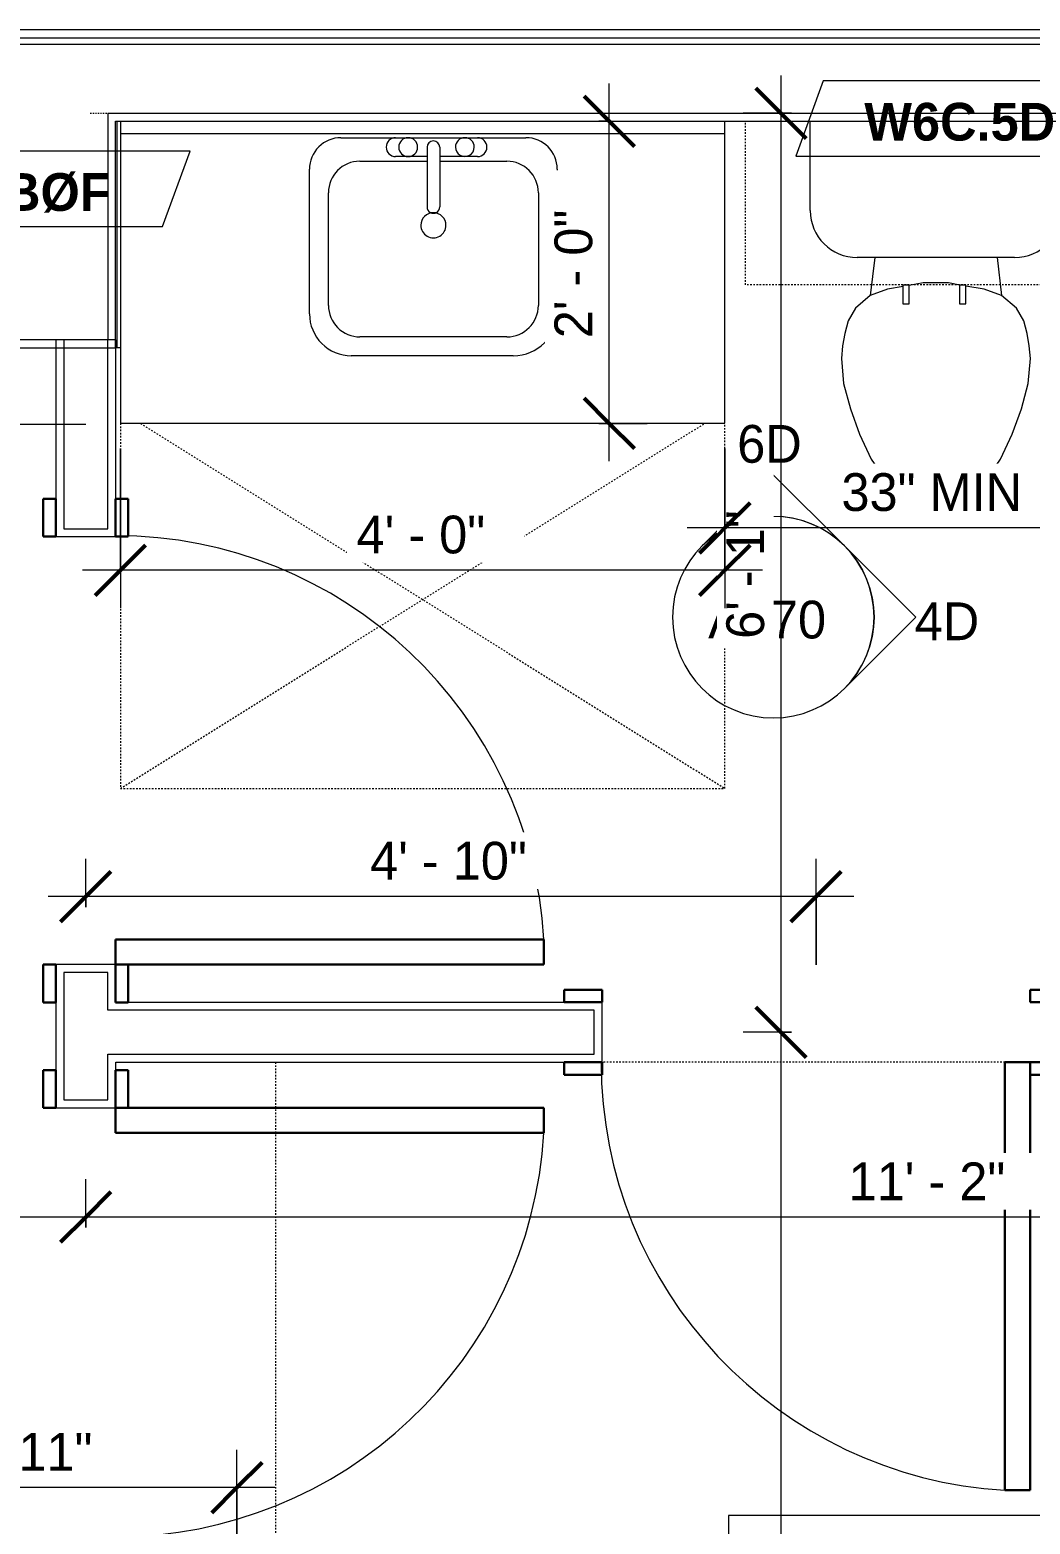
# Model space of a CAD drawing. Header units: inches. Extents: x -4010 to -1814, y 9846 to 12241.
# Drawn here: x -2651.6 to -2572.1, y 11529.2 to 11647.9 of the extents above; entities that cross this region are included whole.
import ezdxf

# ---------------------------------------------------------------- set-up
doc = ezdxf.new("R2010")
doc.units = ezdxf.units.IN
doc.header["$MEASUREMENT"] = 0
doc.linetypes.add('Dash', pattern=[0.25, 0.125, -0.125])
doc.linetypes.add('Dash 3_32_', pattern=[0.1875, 0.09375, -0.09375])
for name, color, linetype, lineweight in [('0-1', 7, 'Continuous', 5), ('0-2', 7, 'Continuous', 9), ('A-ANNO-DIMS', 211, 'Continuous', 9), ('A-ANNO-DIMS-32', 211, 'Continuous', 9), ('A-DETL-1', 90, 'Dash 3_32_', 18), ('A-DOOR-3', 31, 'Continuous', 9), ('A-DOOR-4', 31, 'Continuous', 30), ('A-DOOR-FRAM-3', 31, 'Continuous', 30), ('A-GENM', 5, 'Continuous', 9), ('A-GENM-HDLN', 13, 'Dash', 9), ('A-WALL', 113, 'Continuous', 18), ('A-WALL-2', 250, 'Continuous', 18), ('A-WALL-3', 113, 'Continuous', 9), ('A-WALL-IDEN', 211, 'Continuous', 9), ('G-ANNO-SYMB-3', 111, 'Continuous', 9), ('I-FURN', 30, 'Continuous', 9), ('I-FURN-HDLN', 30, 'Dash', 9), ('I-WALL-3', 7, 'Continuous', 9), ('P-SANR-FIXT', 6, 'Continuous', 9), ('Q-CASE', 31, 'Continuous', 9), ('Q-CASE-3', 31, 'Dash', 9)]:
    doc.layers.add(name, color=color, linetype=linetype, lineweight=lineweight)
doc.styles.add('Century Gothic', font='ufonts.com_century-gothic.ttf', dxfattribs={"height": 3})
doc.styles.add('Century Gothic_B_1', font='GOTHICB.TTF', dxfattribs={"height": 3})
doc.dimstyles.new('OD_1__HACK_2', dxfattribs={"dimscale": 12, "dimtxt": 3.132505, "dimasz": 0.333333, "dimexe": 0.25, "dimexo": 0.166667, "dimgap": 0.041667, "dimtad": 1, "dimdec": 4, "dimrnd": 0.0625, "dimzin": 3, "dimdsep": 46, "dimlunit": 4, "dimtxsty": 'Century Gothic', "dimblk1": 'OBLIQUE', "dimblk2": 'OBLIQUE', "dimsah": 1, "dimcen": 0.09, "dimdle": 0.25, "dimazin": 0, "dimtfac": 1, "dimtdec": 4, "dimtix": 1, "dimtmove": 0, "dimatfit": 3, "dimfxl": 1, "dimtvp": 1, "dimtfill": 1, "dimfrac": 2, "dimtolj": 1, "dimtzin": 0, "dimarcsym": 2})
doc.dimstyles.new('OD_1__HACK_2_1', dxfattribs={"dimscale": 12, "dimtxt": 3.132505, "dimasz": 0.333333, "dimexe": 0.25, "dimexo": 0.166667, "dimgap": 0.041667, "dimtad": 1, "dimdec": 4, "dimrnd": 0.0625, "dimzin": 3, "dimdsep": 46, "dimlunit": 4, "dimtxsty": 'Century Gothic', "dimblk1": 'OBLIQUE', "dimblk2": 'OBLIQUE', "dimsah": 1, "dimcen": 0.09, "dimdle": 0.25, "dimazin": 0, "dimtfac": 1, "dimtdec": 4, "dimtix": 1, "dimtmove": 0, "dimatfit": 3, "dimfxl": 1, "dimtvp": 1, "dimtfill": 1, "dimfrac": 2, "dimtolj": 1, "dimtzin": 0, "dimarcsym": 2})

# ---------------------------------------------------------------- blocks, each defined once
blk = doc.blocks.new('Basic Wall _ INT - W8BØF - _5_8 GYP - 2X8 WOOD_BATT_ - 5_8 GYP_ - ___-2319408-UNIT PLANS - 1ST FLOOR')
at = {"layer": 'I-WALL-3'}
for p, q in [((-2644.62, 11622.61), (-2644.62, 11640.61)), ((-2644.71, 11622.61), (-2644.75, 11622.61)), ((-2644.62, 11622.61), (-2644.71, 11622.61)), ((-2644.38, 11622.61), (-2644.62, 11622.61))]:
    blk.add_line(p, q, dxfattribs=at)
blk = doc.blocks.new('CTR - 1st Phase - Common Walls_rvt-1-UNIT PLANS - 1ST FLOOR')
at = {"layer": 'A-WALL-2'}
for p, q in [((-2652.62, 11647.24), (-2644.75, 11647.24)), ((-2652.62, 11646.74), (-2645.37, 11646.74)), ((-2645.37, 11646.74), (-2644.75, 11646.74)), ((-2644.75, 11647.24), (-2510.43, 11647.24)), ((-2644.75, 11646.74), (-2509.93, 11646.74)), ((-2645.37, 11641.24), (-2644.75, 11641.24)), ((-2645.37, 11641.24), (-2645.37, 11623.24)), ((-2644.75, 11641.24), (-2516.94, 11641.24)), ((-2645.37, 11623.24), (-2652.62, 11623.24))]:
    blk.add_line(p, q, dxfattribs=at)
at = {"layer": 'I-WALL-3'}
for p, q in [((-2644.75, 11647.86), (-2653.25, 11647.86)), ((-2511.06, 11647.86), (-2644.75, 11647.86)), ((-2644.75, 11640.61), (-2558.09, 11640.61)), ((-2644.75, 11622.61), (-2644.75, 11640.61)), ((-2653.25, 11622.61), (-2645.37, 11622.61)), ((-2645.37, 11622.61), (-2644.75, 11622.61))]:
    blk.add_line(p, q, dxfattribs=at)
at = {"layer": '0-2'}
blk.add_blockref('Basic Wall _ INT - W8BØF - _5_8 GYP - 2X8 WOOD_BATT_ - 5_8 GYP_ - ___-2319408-UNIT PLANS - 1ST FLOOR', (0, 0), dxfattribs=at)
blk = doc.blocks.new('SWING - SINGLE - FLUSH - 2-10 x 6-8 - PRIVACY-3199405-UNIT PLANS - 1ST FLOOR')
at = {"layer": 'A-DOOR-3'}
blk.add_arc((17, -2.37), 34.07, 180, 266.6343, dxfattribs=at)
at = {"layer": 'A-DOOR-4'}
for p, q in [((15, -2.37), (15, -36.38)), ((17, -2.37), (15, -2.37)), ((17, -2.37), (17, -36.38)), ((17, -36.38), (15, -36.38))]:
    blk.add_line(p, q, dxfattribs=at)
at = {"layer": 'A-DOOR-FRAM-3'}
for p, q in [((-20, 2.38), (-20, 3.38)), ((-20, 3.38), (-17, 3.38)), ((-17, 2.38), (-20, 2.38)), ((-17, 3.38), (-17, 2.38)), ((17, 2.38), (17, 3.38)), ((17, 3.38), (20, 3.38)), ((20, 2.38), (17, 2.38)), ((20, 3.38), (20, 2.38)), ((-20, -2.37), (-17, -2.37)), ((-20, -3.37), (-20, -2.37)), ((-17, -3.37), (-20, -3.37)), ((-17, -2.37), (-17, -3.37)), ((17, -2.37), (20, -2.37)), ((17, -3.37), (17, -2.37)), ((20, -3.37), (17, -3.37)), ((20, -2.37), (20, -3.37))]:
    blk.add_line(p, q, dxfattribs=at)
blk = doc.blocks.new('Bed-Standard - Queen 60_ x 79_-V81-UNIT PLANS - 1ST FLOOR')
at = {"layer": 'I-FURN'}
for p, q in [((-19.31, 37.2), (-19.31, -41.3)), ((-19.31, -41.3), (40.69, -41.3))]:
    blk.add_line(p, q, dxfattribs=at)
at = {"layer": 'I-FURN-HDLN'}
for p, q in [((-55.31, -17.36), (-55.31, -51.36)), ((-55.31, -77.3), (-7.94, -77.3))]:
    blk.add_line(p, q, dxfattribs=at)
blk = doc.blocks.new('M_Sink Vanity-Square - 500 x 440mm-1372835-UNIT PLANS - 1ST FLOOR')
at = {"layer": 'P-SANR-FIXT'}
for p, q in [((-5.72, 10.23), (7.14, 10.23)), ((-5.22, 8.73), (6.46, 8.73)), ((-9.22, -4.59), (-9.22, 6.73)), ((-7.72, -2.72), (-7.72, 6.23)), ((8.96, 6.23), (8.96, -2.72)), ((10.46, 6.91), (10.46, -4.59)), ((0.12, -6.33), (0.12, -1.59)), ((1.12, -6.33), (1.12, -1.59)), ((0.12, -5.22), (-5.22, -5.22)), ((-2.88, -5.59), (0.12, -5.59)), ((6.46, -5.22), (1.12, -5.22)), ((1.12, -5.59), (3.62, -5.59)), ((7.96, -7.09), (-6.72, -7.09)), ((3.62, -7.09), (-2.88, -7.09))]:
    blk.add_line(p, q, dxfattribs=at)
for centre, radius, start, end in [((-5.72, 6.73), 3.5, 90, 180), ((7.14, 6.91), 3.32, 360, 90), ((-5.22, 6.23), 2.5, 90, 180), ((6.46, 6.23), 2.5, 360, 90), ((0.62, -0.13), 1, 360, 180), ((0.62, -0.13), 1, 180, 0), ((0.62, -1.59), 0.5, 360, 180), ((-5.22, -2.72), 2.5, 180, 270), ((6.46, -2.72), 2.5, 270, 360), ((-6.72, -4.59), 2.5, 180, 270), ((7.96, -4.59), 2.5, 270, 0), ((-2.88, -6.34), 0.75, 90, 270), ((-1.88, -6.34), 0.75, 360, 180), ((2.62, -6.34), 0.75, 0, 180), ((3.62, -6.34), 0.75, 270, 90), ((-1.88, -6.34), 0.75, 180, 0), ((0.62, -6.33), 0.5, 180, 0), ((2.62, -6.34), 0.75, 180, 0)]:
    blk.add_arc(centre, radius, start, end, dxfattribs=at)
blk = doc.blocks.new('Toilet-Domestic-3D - Toilet-Domestic-3D-1352612-UNIT PLANS - 1ST FLOOR')
at = {"layer": 'P-SANR-FIXT'}
for p, q in [((-9.98, 11.75), (-9.98, 18.86)), ((9.98, 18.86), (9.98, 11.75)), ((6.25, 8.02), (-6.25, 8.02)), ((-4.86, 8.02), (-5.21, 5)), ((4.86, 8.02), (5.21, 5)), ((-1, 6), (-2.13, 5.8)), ((1, 6), (-1, 6)), ((1.89, 5.84), (1, 6)), ((-5.21, 5), (-6.4, 4)), ((-3.84, 5.5), (-5.21, 5)), ((-2.61, 5.72), (-3.84, 5.5)), ((3.84, 5.5), (2.37, 5.76)), ((5.21, 5), (3.84, 5.5)), ((6.4, 4), (5.21, 5)), ((-6.4, 4), (-6.97, 3)), ((6.97, 3), (6.4, 4)), ((-6.97, 3), (-7.24, 2)), ((7.24, 2), (6.97, 3)), ((-7.24, 2), (-7.41, 1)), ((7.41, 1), (7.24, 2)), ((-7.41, 1), (-7.5, 0)), ((-7.5, 0), (-7.33, -1.99)), ((7.33, -1.99), (7.5, 0)), ((7.5, 0), (7.41, 1)), ((-7.33, -1.99), (-6.79, -4)), ((6.79, -4), (7.33, -1.99)), ((-6.79, -4), (-6.06, -6)), ((6.06, -6), (6.79, -4)), ((-6.06, -6), (-5.13, -8)), ((5.13, -8), (6.06, -6)), ((-5.13, -8), (-3.74, -10)), ((3.74, -10), (5.13, -8)), ((-3.74, -10), (-2.74, -11)), ((2.74, -11), (3.74, -10)), ((-2.74, -11), (-1.87, -11.5)), ((-1.87, -11.5), (-0.5, -12)), ((0.5, -12), (1.87, -11.5)), ((1.87, -11.5), (2.74, -11)), ((-0.5, -12), (0.5, -12))]:
    blk.add_line(p, q, dxfattribs=at)
for centre, start, end in [((-6.25, 11.75), 180, 270), ((6.25, 11.75), 270, 360)]:
    blk.add_arc(centre, 3.73, start, end, dxfattribs=at)
blk = doc.blocks.new('Bath Vanity - Bath Vanity 48_-3150017-UNIT PLANS - 1ST FLOOR')
at = {"layer": 'Q-CASE'}
for p, q in [((24.74, 24), (-23.26, 24)), ((-23.26, 24), (-23.26, 1)), ((24.74, 1), (24.74, 24))]:
    blk.add_line(p, q, dxfattribs=at)
blk = doc.blocks.new('ADA Clearances - 30_x48_-V82-UNIT PLANS - 1ST FLOOR')
at = {"layer": 'A-GENM-HDLN'}
for p, q in [((-14, -22.41), (15, 24)), ((15, 24), (-14, 24)), ((15, -24), (15, 24)), ((15, -24), (-14, 22.41)), ((-14, -24), (-8, -24)), ((-5, -24), (15, -24))]:
    blk.add_line(p, q, dxfattribs=at)
blk = doc.blocks.new('BATHROOM MIRROR - BATHROOM MIRROR 48_-3123886-UNIT PLANS - 1ST FLOOR')
at = {"layer": 'Q-CASE'}
for p, q in [((-23.26, -23), (24.74, -23)), ((-23.26, -23), (-23.26, -24)), ((24.74, -24), (24.74, -23)), ((24.74, -24), (-23.26, -24))]:
    blk.add_line(p, q, dxfattribs=at)
blk = doc.blocks.new('300 Series Wall Hung Cabinet_326 - 30_-2909953-UNIT PLANS - 1ST FLOOR')
at = {"layer": 'Q-CASE'}
for p, q in [((-2.01, 14.69), (-2.5, 14.69)), ((-2.5, 14.69), (-2.5, 13.19)), ((-2.01, 13.19), (-2.01, 14.69)), ((2.49, 14.69), (2, 14.69)), ((2, 14.69), (2, 13.19)), ((2.49, 13.19), (2.49, 14.69)), ((-2.01, 13.19), (-2.5, 13.19)), ((2.49, 13.19), (2, 13.19))]:
    blk.add_line(p, q, dxfattribs=at)
at = {"layer": 'Q-CASE-3'}
for p, q in [((-15, 0.19), (-15, 13.19)), ((-15, 13.19), (15, 13.19)), ((15, 13.19), (15, 0.19)), ((15, 0.19), (-15, 0.19))]:
    blk.add_line(p, q, dxfattribs=at)
blk = doc.blocks.new('SWING - SINGLE - FLUSH - 2-10 x 6-8 - PRIVACY-3199407-UNIT PLANS - 1ST FLOOR')
at = {"layer": 'A-DOOR-3'}
blk.add_arc((17, 2.37), 34.07, 93.3657, 180, dxfattribs=at)
at = {"layer": 'A-DOOR-4'}
for p, q in [((15, 2.37), (15, 36.38)), ((17, 36.38), (15, 36.38)), ((17, 2.37), (17, 36.38)), ((17, 2.37), (15, 2.37))]:
    blk.add_line(p, q, dxfattribs=at)
at = {"layer": 'A-DOOR-FRAM-3'}
for p, q in [((-17, 3.37), (-20, 3.37)), ((-20, 3.37), (-20, 2.37)), ((-20, 2.37), (-17, 2.37)), ((-17, 2.37), (-17, 3.37)), ((20, 3.37), (17, 3.37)), ((17, 3.37), (17, 2.37)), ((17, 2.37), (20, 2.37)), ((20, 2.37), (20, 3.37)), ((-17, -2.38), (-20, -2.38)), ((-20, -2.38), (-20, -3.38)), ((-20, -3.38), (-17, -3.38)), ((-17, -3.38), (-17, -2.38)), ((20, -2.38), (17, -2.38)), ((17, -2.38), (17, -3.38)), ((17, -3.38), (20, -3.38)), ((20, -3.38), (20, -2.38))]:
    blk.add_line(p, q, dxfattribs=at)
blk = doc.blocks.new('Elevation - Filled Arrow-152140-UNIT PLANS - 1ST FLOOR')
at = {"layer": 'G-ANNO-SYMB-3'}
for start, end in [(360, 180), (180, 360)]:
    blk.add_arc((0, 0), 0.25, start, end, dxfattribs=at)
blk = doc.blocks.new('Elevation - Filled Arrow-151867-UNIT PLANS - 1ST FLOOR')
at = {"layer": 'G-ANNO-SYMB-3'}
for p, q in [((0, 0.3536), (-0.1768, 0.1768)), ((0.1768, 0.1768), (0, 0.3536))]:
    blk.add_line(p, q, dxfattribs=at)
blk.add_arc((0, 0), 0.25, 45, 135, dxfattribs=at)
blk = doc.blocks.new('DIMBLOCK228-UNIT PLANS - 1ST FLOOR')
at = {"layer": 'A-ANNO-DIMS-32'}
for p, q in [((-2591.91, 11644.24), (-2591.91, 11568.24)), ((-2591.08, 11641.24), (-2594.91, 11641.24)), ((-2591.91, 11641.24), (-2591.08, 11641.24)), ((-2591.08, 11568.24), (-2594.91, 11568.24)), ((-2591.91, 11568.24), (-2591.08, 11568.24))]:
    blk.add_line(p, q, dxfattribs=at)
at = {"layer": 'A-ANNO-DIMS-32', "lineweight": 50}
for p, q in [((-2591.91, 11641.24), (-2593.91, 11643.24)), ((-2591.91, 11641.24), (-2589.91, 11639.24)), ((-2591.91, 11568.24), (-2593.91, 11570.24)), ((-2591.91, 11568.24), (-2589.91, 11566.24))]:
    blk.add_line(p, q, dxfattribs=at)
at = {"layer": 'A-ANNO-DIMS-32', "color": 0, "insert": (-2596.25, 11599.49), "char_height": 3, "width": 12.5897, "attachment_point": 1, "rotation": 90, "line_spacing_factor": 0.984502, "style": 'Century Gothic', "bg_fill": 3, "box_fill_scale": 1.25, "bg_fill_color": 256, "bg_fill_true_color": 13158600, "bg_fill_transparency": 0}
blk.add_mtext('6\' - 1"', dxfattribs=at)
blk = doc.blocks.new('_Oblique')
at = {"color": 0, "linetype": 'ByBlock', "lineweight": -2}
blk.add_line((-0.5, -0.5), (0.5, 0.5), dxfattribs=at)
blk = doc.blocks.new('DIMBLOCK229-UNIT PLANS - 1ST FLOOR')
at = {"layer": 'A-ANNO-DIMS-32', "lineweight": 50}
for p, q in [((-2591.91, 11568.24), (-2593.91, 11570.24)), ((-2591.91, 11568.24), (-2589.91, 11566.24)), ((-2591.91, 11449.24), (-2593.91, 11451.24)), ((-2591.91, 11449.24), (-2589.91, 11447.24))]:
    blk.add_line(p, q, dxfattribs=at)
at = {"layer": 'A-ANNO-DIMS-32'}
for p, q in [((-2591.08, 11568.24), (-2594.91, 11568.24)), ((-2591.91, 11568.24), (-2591.91, 11449.24)), ((-2591.91, 11568.24), (-2591.08, 11568.24)), ((-2591.08, 11449.24), (-2594.91, 11449.24)), ((-2591.91, 11449.24), (-2591.08, 11449.24))]:
    blk.add_line(p, q, dxfattribs=at)
at = {"layer": 'A-ANNO-DIMS-32', "color": 0, "insert": (-2596.25, 11502.33), "char_height": 3, "width": 15.394, "attachment_point": 1, "rotation": 90, "line_spacing_factor": 0.984502, "style": 'Century Gothic', "bg_fill": 3, "box_fill_scale": 1.25, "bg_fill_color": 256, "bg_fill_true_color": 13158600, "bg_fill_transparency": 0}
blk.add_mtext('9\' - 11"', dxfattribs=at)
blk = doc.blocks.new('DIMBLOCK231-UNIT PLANS - 1ST FLOOR')
at = {"layer": 'A-ANNO-DIMS-32'}
for p, q in [((-2670.12, 11524.24), (-2670.12, 11535.07)), ((-2635.12, 11524.24), (-2635.12, 11535.07)), ((-2632.12, 11532.07), (-2673.12, 11532.07)), ((-2670.12, 11532.07), (-2670.12, 11524.24)), ((-2635.12, 11532.07), (-2635.12, 11524.24))]:
    blk.add_line(p, q, dxfattribs=at)
at = {"layer": 'A-ANNO-DIMS-32', "lineweight": 50}
for p, q in [((-2670.12, 11532.07), (-2668.12, 11534.07)), ((-2635.12, 11532.07), (-2633.12, 11534.07)), ((-2670.12, 11532.07), (-2672.12, 11530.07)), ((-2635.12, 11532.07), (-2637.12, 11530.07))]:
    blk.add_line(p, q, dxfattribs=at)
at = {"layer": 'A-ANNO-DIMS-32', "color": 0, "insert": (-2659.04, 11536.42), "char_height": 3, "width": 15.394, "attachment_point": 1, "line_spacing_factor": 0.984502, "style": 'Century Gothic', "bg_fill": 3, "box_fill_scale": 1.25, "bg_fill_color": 256, "bg_fill_true_color": 13158600, "bg_fill_transparency": 0}
blk.add_mtext('2\' - 11"', dxfattribs=at)
blk = doc.blocks.new('DIMBLOCK234-UNIT PLANS - 1ST FLOOR')
at = {"layer": 'A-ANNO-DIMS-32'}
for p, q in [((-2647.12, 11552.73), (-2647.12, 11556.56)), ((-2513.12, 11552.73), (-2513.12, 11556.56)), ((-2510.12, 11553.56), (-2647.12, 11553.56)), ((-2647.12, 11553.56), (-2647.12, 11552.73)), ((-2513.12, 11553.56), (-2513.12, 11552.73))]:
    blk.add_line(p, q, dxfattribs=at)
at = {"layer": 'A-ANNO-DIMS-32', "lineweight": 50}
for p, q in [((-2647.12, 11553.56), (-2645.12, 11555.56)), ((-2513.12, 11553.56), (-2511.12, 11555.56)), ((-2647.12, 11553.56), (-2649.12, 11551.56)), ((-2513.12, 11553.56), (-2515.12, 11551.56))]:
    blk.add_line(p, q, dxfattribs=at)
at = {"layer": 'A-ANNO-DIMS-32', "color": 0, "insert": (-2586.54, 11557.9), "char_height": 3, "width": 15.394, "attachment_point": 1, "line_spacing_factor": 0.984502, "style": 'Century Gothic', "bg_fill": 3, "box_fill_scale": 1.25, "bg_fill_color": 256, "bg_fill_true_color": 13158600, "bg_fill_transparency": 0}
blk.add_mtext('11\' - 2"', dxfattribs=at)
blk = doc.blocks.new('DIMBLOCK235-UNIT PLANS - 1ST FLOOR')
at = {"layer": 'A-ANNO-DIMS-32'}
for p, q in [((-2670.12, 11524.24), (-2670.12, 11556.56)), ((-2647.12, 11552.73), (-2647.12, 11556.56)), ((-2647.12, 11553.56), (-2673.12, 11553.56)), ((-2670.12, 11553.56), (-2670.12, 11524.24)), ((-2647.12, 11553.56), (-2647.12, 11552.73))]:
    blk.add_line(p, q, dxfattribs=at)
at = {"layer": 'A-ANNO-DIMS-32', "lineweight": 50}
for p, q in [((-2670.12, 11553.56), (-2668.12, 11555.56)), ((-2647.12, 11553.56), (-2645.12, 11555.56)), ((-2670.12, 11553.56), (-2672.12, 11551.56)), ((-2647.12, 11553.56), (-2649.12, 11551.56))]:
    blk.add_line(p, q, dxfattribs=at)
at = {"layer": 'A-ANNO-DIMS-32', "color": 0, "insert": (-2665.04, 11557.9), "char_height": 3, "width": 15.394, "attachment_point": 1, "line_spacing_factor": 0.984502, "style": 'Century Gothic', "bg_fill": 3, "box_fill_scale": 1.25, "bg_fill_color": 256, "bg_fill_true_color": 13158600, "bg_fill_transparency": 0}
blk.add_mtext('1\' - 11"', dxfattribs=at)
blk = doc.blocks.new('DIMBLOCK236-UNIT PLANS - 1ST FLOOR')
at = {"layer": 'A-ANNO-DIMS-32'}
for p, q in [((-2647.12, 11578.19), (-2647.12, 11582.02)), ((-2589.12, 11573.61), (-2589.12, 11582.02)), ((-2586.12, 11579.02), (-2650.12, 11579.02)), ((-2647.12, 11579.02), (-2647.12, 11578.19)), ((-2589.12, 11579.02), (-2589.12, 11573.61))]:
    blk.add_line(p, q, dxfattribs=at)
at = {"layer": 'A-ANNO-DIMS-32', "lineweight": 50}
for p, q in [((-2647.12, 11579.02), (-2645.12, 11581.02)), ((-2589.12, 11579.02), (-2587.12, 11581.02)), ((-2647.12, 11579.02), (-2649.12, 11577.02)), ((-2589.12, 11579.02), (-2591.12, 11577.02))]:
    blk.add_line(p, q, dxfattribs=at)
at = {"layer": 'A-ANNO-DIMS-32', "color": 0, "insert": (-2624.54, 11583.37), "char_height": 3, "width": 15.394, "attachment_point": 1, "line_spacing_factor": 0.984502, "style": 'Century Gothic', "bg_fill": 3, "box_fill_scale": 1.25, "bg_fill_color": 256, "bg_fill_true_color": 13158600, "bg_fill_transparency": 0}
blk.add_mtext('4\' - 10"', dxfattribs=at)
blk = doc.blocks.new('DIMBLOCK260-UNIT PLANS - 1ST FLOOR')
at = {"layer": 'A-ANNO-DIMS-32'}
for p, q in [((-2644.37, 11614.61), (-2644.37, 11601.94)), ((-2644.37, 11604.94), (-2644.37, 11614.61)), ((-2596.37, 11614.61), (-2596.37, 11601.94)), ((-2596.37, 11604.94), (-2596.37, 11614.61)), ((-2593.37, 11604.94), (-2647.37, 11604.94))]:
    blk.add_line(p, q, dxfattribs=at)
at = {"layer": 'A-ANNO-DIMS-32', "lineweight": 50}
for p, q in [((-2644.37, 11604.94), (-2642.37, 11606.94)), ((-2596.37, 11604.94), (-2594.37, 11606.94)), ((-2644.37, 11604.94), (-2646.37, 11602.94)), ((-2596.37, 11604.94), (-2598.37, 11602.94))]:
    blk.add_line(p, q, dxfattribs=at)
at = {"layer": 'A-ANNO-DIMS-32', "color": 0, "insert": (-2625.62, 11609.28), "char_height": 3, "width": 12.5897, "attachment_point": 1, "line_spacing_factor": 0.984502, "style": 'Century Gothic', "bg_fill": 3, "box_fill_scale": 1.25, "bg_fill_color": 256, "bg_fill_true_color": 13158600, "bg_fill_transparency": 0}
blk.add_mtext('4\' - 0"', dxfattribs=at)
blk = doc.blocks.new('DIMBLOCK261-UNIT PLANS - 1ST FLOOR')
at = {"layer": 'A-ANNO-DIMS-32'}
for p, q in [((-2605.55, 11613.61), (-2605.55, 11643.61)), ((-2606.38, 11640.61), (-2602.55, 11640.61)), ((-2605.55, 11640.61), (-2606.38, 11640.61)), ((-2606.38, 11616.61), (-2602.55, 11616.61)), ((-2605.55, 11616.61), (-2606.38, 11616.61))]:
    blk.add_line(p, q, dxfattribs=at)
at = {"layer": 'A-ANNO-DIMS-32', "lineweight": 50}
for p, q in [((-2605.55, 11640.61), (-2607.55, 11642.61)), ((-2605.55, 11640.61), (-2603.55, 11638.61)), ((-2605.55, 11616.61), (-2607.55, 11618.61)), ((-2605.55, 11616.61), (-2603.55, 11614.61))]:
    blk.add_line(p, q, dxfattribs=at)
at = {"layer": 'A-ANNO-DIMS-32', "color": 0, "insert": (-2609.9, 11623.37), "char_height": 3, "width": 12.5897, "attachment_point": 1, "rotation": 90, "line_spacing_factor": 0.984502, "style": 'Century Gothic', "bg_fill": 3, "box_fill_scale": 1.25, "bg_fill_color": 256, "bg_fill_true_color": 13158600, "bg_fill_transparency": 0}
blk.add_mtext('2\' - 0"', dxfattribs=at)
blk = doc.blocks.new('DIMBLOCK356-UNIT PLANS - 1ST FLOOR')
at = {"layer": 'A-ANNO-DIMS-32'}
for p, q in [((-2596.37, 11614.61), (-2596.37, 11605.3)), ((-2596.37, 11608.3), (-2596.37, 11614.61)), ((-2562.84, 11607.47), (-2562.84, 11611.3)), ((-2559.84, 11608.3), (-2599.37, 11608.3)), ((-2562.84, 11608.3), (-2562.84, 11607.47))]:
    blk.add_line(p, q, dxfattribs=at)
at = {"layer": 'A-ANNO-DIMS-32', "lineweight": 50}
for p, q in [((-2596.37, 11608.3), (-2594.37, 11610.3)), ((-2562.84, 11608.3), (-2560.84, 11610.3)), ((-2596.37, 11608.3), (-2598.37, 11606.3)), ((-2562.84, 11608.3), (-2564.84, 11606.3))]:
    blk.add_line(p, q, dxfattribs=at)
at = {"layer": 'A-ANNO-DIMS-32', "color": 0, "insert": (-2587.11, 11612.65), "char_height": 3, "width": 18.0194, "attachment_point": 1, "line_spacing_factor": 0.984502, "style": 'Century Gothic', "bg_fill": 3, "box_fill_scale": 1.25, "bg_fill_color": 256, "bg_fill_true_color": 13158600, "bg_fill_transparency": 0}
blk.add_mtext('33" MIN', dxfattribs=at)
blk = doc.blocks.new('Wall Tag - Arch Wall-3956453-UNIT PLANS - 1ST FLOOR')
at = {"layer": 'A-WALL-IDEN'}
for p, q in [((-0.3561, 0.0937), (-0.4244, -0.0937)), ((0.4244, 0.0937), (-0.3561, 0.0937)), ((0.3561, -0.0937), (0.4244, 0.0937)), ((-0.4244, -0.0937), (0.3561, -0.0937))]:
    blk.add_line(p, q, dxfattribs=at)

msp = doc.modelspace()

# ---------------------------------------------------------------- linework, layer by layer
at = {"layer": 'A-DETL-1'}
msp.add_line((-2646.76194, 11641.2394), (-2519.08929, 11641.2394), dxfattribs=at)
at = {"layer": 'A-WALL'}
for p, q in [((-2648.87374, 11623.23481), (-2648.87374, 11608.2394)), ((-2645.37374, 11608.2394), (-2645.37374, 11623.23481)), ((-2648.87374, 11608.2394), (-2645.37374, 11608.2394)), ((-2645.37374, 11572.9894), (-2648.87374, 11572.9894)), ((-2648.87374, 11572.9894), (-2648.87374, 11562.8644)), ((-2645.37374, 11569.9894), (-2645.37374, 11572.9894)), ((-2606.74874, 11569.9894), (-2645.37374, 11569.9894)), ((-2606.74874, 11566.4894), (-2606.74874, 11569.9894)), ((-2645.37374, 11562.8644), (-2645.37374, 11566.4894)), ((-2645.37374, 11566.4894), (-2606.74874, 11566.4894)), ((-2648.87374, 11562.8644), (-2645.37374, 11562.8644))]:
    msp.add_line(p, q, dxfattribs=at)
at = {"layer": 'A-WALL-3'}
for p, q in [((-2649.49874, 11623.23481), (-2649.49874, 11607.6144)), ((-2644.74874, 11623.23481), (-2649.49874, 11623.23481)), ((-2644.74874, 11607.6144), (-2644.74874, 11623.23481)), ((-2649.49874, 11607.6144), (-2644.74874, 11607.6144)), ((-2649.49874, 11573.6144), (-2649.49874, 11562.2394)), ((-2644.74874, 11573.6144), (-2649.49874, 11573.6144)), ((-2644.74874, 11570.6144), (-2644.74874, 11573.6144)), ((-2606.12374, 11570.6144), (-2644.74874, 11570.6144)), ((-2606.12374, 11565.8644), (-2606.12374, 11570.6144)), ((-2644.74874, 11562.2394), (-2644.74874, 11565.8644)), ((-2644.74874, 11565.8644), (-2606.12374, 11565.8644)), ((-2649.49874, 11562.2394), (-2644.74874, 11562.2394))]:
    msp.add_line(p, q, dxfattribs=at)

# ---------------------------------------------------------------- block references
at = {"layer": '0-1'}
msp.add_blockref('CTR - 1st Phase - Common Walls_rvt-1-UNIT PLANS - 1ST FLOOR', (0, 0), dxfattribs=at)
at = {"layer": 'A-DOOR-3'}
for name, p, rotation in [('SWING - SINGLE - FLUSH - 2-10 x 6-8 - PRIVACY-3199407-UNIT PLANS - 1ST FLOOR', (-2647.12374, 11590.6144), 270.000000000023), ('SWING - SINGLE - FLUSH - 2-10 x 6-8 - PRIVACY-3199405-UNIT PLANS - 1ST FLOOR', (-2647.12374, 11545.2394), 90.00000000002298)]:
    msp.add_blockref(name, p, dxfattribs=dict(at, rotation=rotation))
msp.add_blockref('SWING - SINGLE - FLUSH - 2-10 x 6-8 - PRIVACY-3199405-UNIT PLANS - 1ST FLOOR', (-2589.12374, 11568.2394), dxfattribs=at)
at = {"layer": 'A-GENM', "rotation": 269.9999999999338}
msp.add_blockref('ADA Clearances - 30_x48_-V82-UNIT PLANS - 1ST FLOOR', (-2620.37374, 11602.60981), dxfattribs=at)
at = {"layer": 'A-WALL-IDEN', "xscale": 31.99999999999999, "yscale": 31.99999999999999, "zscale": 31.99999999999999}
msp.add_blockref('Wall Tag - Arch Wall-3956453-UNIT PLANS - 1ST FLOOR', (-2652.41675, 11635.2394), dxfattribs=at)
at = {"layer": 'G-ANNO-SYMB-3', "xscale": 31.99999999999999, "yscale": 31.99999999999999, "zscale": 31.99999999999999}
for name in ['Elevation - Filled Arrow-151867-UNIT PLANS - 1ST FLOOR', 'Elevation - Filled Arrow-152140-UNIT PLANS - 1ST FLOOR']:
    msp.add_blockref(name, (-2592.51934, 11601.21413), dxfattribs=at)
at = {"layer": 'G-ANNO-SYMB-3', "extrusion": (0, 0, -1), "xscale": 31.99999999999999, "yscale": 31.99999999999999, "zscale": 31.99999999999999, "rotation": 90.0000000000015}
msp.add_blockref('Elevation - Filled Arrow-151867-UNIT PLANS - 1ST FLOOR', (2592.51934, 11601.21413), dxfattribs=at)
at = {"layer": 'I-FURN', "rotation": 270.0000000000188}
msp.add_blockref('Bed-Standard - Queen 60_ x 79_-V81-UNIT PLANS - 1ST FLOOR', (-2554.76474, 11510.55292), dxfattribs=at)
at = {"layer": 'P-SANR-FIXT'}
msp.add_blockref('Toilet-Domestic-3D - Toilet-Domestic-3D-1352612-UNIT PLANS - 1ST FLOOR', (-2579.60444, 11621.75858), dxfattribs=at)
at = {"layer": 'P-SANR-FIXT', "rotation": 180}
msp.add_blockref('M_Sink Vanity-Square - 500 x 440mm-1372835-UNIT PLANS - 1ST FLOOR', (-2618.89425, 11632.21065), dxfattribs=at)
at = {"layer": 'Q-CASE', "rotation": 180}
for name, p in [('BATHROOM MIRROR - BATHROOM MIRROR 48_-3123886-UNIT PLANS - 1ST FLOOR', (-2619.63603, 11616.60981)), ('300 Series Wall Hung Cabinet_326 - 30_-2909953-UNIT PLANS - 1ST FLOOR', (-2579.72944, 11640.79731)), ('Bath Vanity - Bath Vanity 48_-3150017-UNIT PLANS - 1ST FLOOR', (-2619.63603, 11640.6144))]:
    msp.add_blockref(name, p, dxfattribs=at)

# ---------------------------------------------------------------- texts
at = {"layer": 'A-WALL-IDEN', "char_height": 3, "attachment_point": 1, "style": 'Century Gothic_B_1'}
for s, insert, width in [('W6C.5D', (-2585.2922, 11642.06891), 19.594), ('W8BØF', (-2659.63267, 11636.48693), 17.372)]:
    msp.add_mtext(s, dxfattribs=dict(at, insert=insert, width=width))
at = {"layer": 'G-ANNO-SYMB-3', "char_height": 3, "attachment_point": 1, "style": 'Century Gothic'}
for s, insert, width in [('6D', (-2595.38723, 11616.47948), 6.666), ('A470', (-2597.69529, 11602.52055), 12.221), ('4D', (-2581.29389, 11602.38613), 6.666)]:
    msp.add_mtext(s, dxfattribs=dict(at, insert=insert, width=width))

# ---------------------------------------------------------------- next in the draw order: dimensions: what is measured, and where the dimension line sits
at = {"layer": 'A-ANNO-DIMS'}
dim = msp.add_linear_dim(base=(-2591.90723, 11568.2394), p1=(-2589.0788, 11641.2394), p2=(-2589.0788, 11568.2394), angle=90, dimstyle='OD_1__HACK_2', override={"dimpost": '<>', "dimfxl": 73}, dxfattribs=at)
dim.commit()
dim.dimension.update_dxf_attribs({"geometry": 'DIMBLOCK228-UNIT PLANS - 1ST FLOOR', "text_midpoint": (-2593.98269, 11604.7394)})
dim = msp.add_linear_dim(base=(-2670.12374, 11532.07194), p1=(-2635.12374, 11522.2394), p2=(-2670.12374, 11522.2394), dimstyle='OD_1__HACK_2', override={"dimpost": '<>', "dimfxl": 35}, dxfattribs=at)
dim.commit()
dim.dimension.update_dxf_attribs({"geometry": 'DIMBLOCK231-UNIT PLANS - 1ST FLOOR', "text_midpoint": (-2652.62374, 11534.10967)})

# ---------------------------------------------------------------- next in the draw order: block references
at = {"layer": 'A-WALL-IDEN', "xscale": 31.99999999999999, "yscale": 31.99999999999999, "zscale": 31.99999999999999}
msp.add_blockref('Wall Tag - Arch Wall-3956453-UNIT PLANS - 1ST FLOOR', (-2577.15659, 11640.82138), dxfattribs=at)

# ---------------------------------------------------------------- next in the draw order: dimensions: what is measured, and where the dimension line sits
at = {"layer": 'A-ANNO-DIMS'}
for base, p1, p2, dimstyle, override, picture, middle in [((-2644.37374, 11604.93583), (-2596.37374, 11616.6144), (-2644.37374, 11616.6144), 'OD_1__HACK_2_1', {"dimpost": '<>', "dimfxl": 48}, 'DIMBLOCK260-UNIT PLANS - 1ST FLOOR', (-2620.37374, 11607.01129)), ((-2647.12374, 11579.02112), (-2589.12374, 11571.6144), (-2647.12374, 11576.19269), 'OD_1__HACK_2', {"dimpost": '<>', "dimfxl": 58.180416}, 'DIMBLOCK236-UNIT PLANS - 1ST FLOOR', (-2618.12374, 11581.09658))]:
    dim = msp.add_linear_dim(base=base, p1=p1, p2=p2, dimstyle=dimstyle, override=override, dxfattribs=at)
    dim.commit()
    dim.dimension.update_dxf_attribs({"geometry": picture, "text_midpoint": middle})
dim = msp.add_linear_dim(base=(-2591.90723, 11449.2394), p1=(-2589.0788, 11568.2394), p2=(-2589.0788, 11449.2394), angle=90, dimstyle='OD_1__HACK_2', override={"dimpost": '<>', "dimfxl": 119}, dxfattribs=at)
dim.commit()
dim.dimension.update_dxf_attribs({"geometry": 'DIMBLOCK229-UNIT PLANS - 1ST FLOOR', "text_midpoint": (-2593.98269, 11508.7394)})

# ---------------------------------------------------------------- next in the draw order: linework, layer by layer
at = {"layer": 'A-WALL-IDEN'}
msp.add_line((-2647.12374, 11616.51312), (-2657.96689, 11616.51312), dxfattribs=at)

# ---------------------------------------------------------------- next in the draw order: dimensions: what is measured, and where the dimension line sits
at = {"layer": 'A-ANNO-DIMS'}
dim = msp.add_linear_dim(base=(-2605.55019, 11640.6144), p1=(-2608.37862, 11616.6144), p2=(-2608.37862, 11640.6144), angle=90, dimstyle='OD_1__HACK_2_1', override={"dimpost": '<>', "dimfxl": 24}, dxfattribs=at)
dim.commit()
dim.dimension.update_dxf_attribs({"geometry": 'DIMBLOCK261-UNIT PLANS - 1ST FLOOR', "text_midpoint": (-2607.62565, 11628.6144)})
dim = msp.add_linear_dim(base=(-2596.37374, 11608.30084), p1=(-2562.83515, 11605.47242), p2=(-2596.37374, 11616.60981), text='33" MIN', dimstyle='OD_1__HACK_2_1', override={"dimpost": '<>', "dimfxl": 35.339475}, dxfattribs=at)
dim.commit()
dim.dimension.update_dxf_attribs({"geometry": 'DIMBLOCK356-UNIT PLANS - 1ST FLOOR', "text_midpoint": (-2579.60444, 11610.3763)})
dim = msp.add_linear_dim(base=(-2647.12374, 11553.55963), p1=(-2513.12374, 11550.73121), p2=(-2647.12374, 11550.73121), dimstyle='OD_1__HACK_2', override={"dimpost": '<>', "dimfxl": 134}, dxfattribs=at)
dim.commit()
dim.dimension.update_dxf_attribs({"geometry": 'DIMBLOCK234-UNIT PLANS - 1ST FLOOR', "text_midpoint": (-2580.12374, 11555.59736)})

# ---------------------------------------------------------------- next in the draw order: dimensions: what is measured, and where the dimension line sits
dim = msp.add_linear_dim(base=(-2670.12374, 11553.55963), p1=(-2647.12374, 11550.73121), p2=(-2670.12374, 11522.2394), dimstyle='OD_1__HACK_2', override={"dimpost": '<>', "dimfxl": 36.616708}, dxfattribs=at)
dim.commit()
dim.dimension.update_dxf_attribs({"geometry": 'DIMBLOCK235-UNIT PLANS - 1ST FLOOR', "text_midpoint": (-2658.62374, 11555.55963)})

doc.saveas('drawing.dxf')
